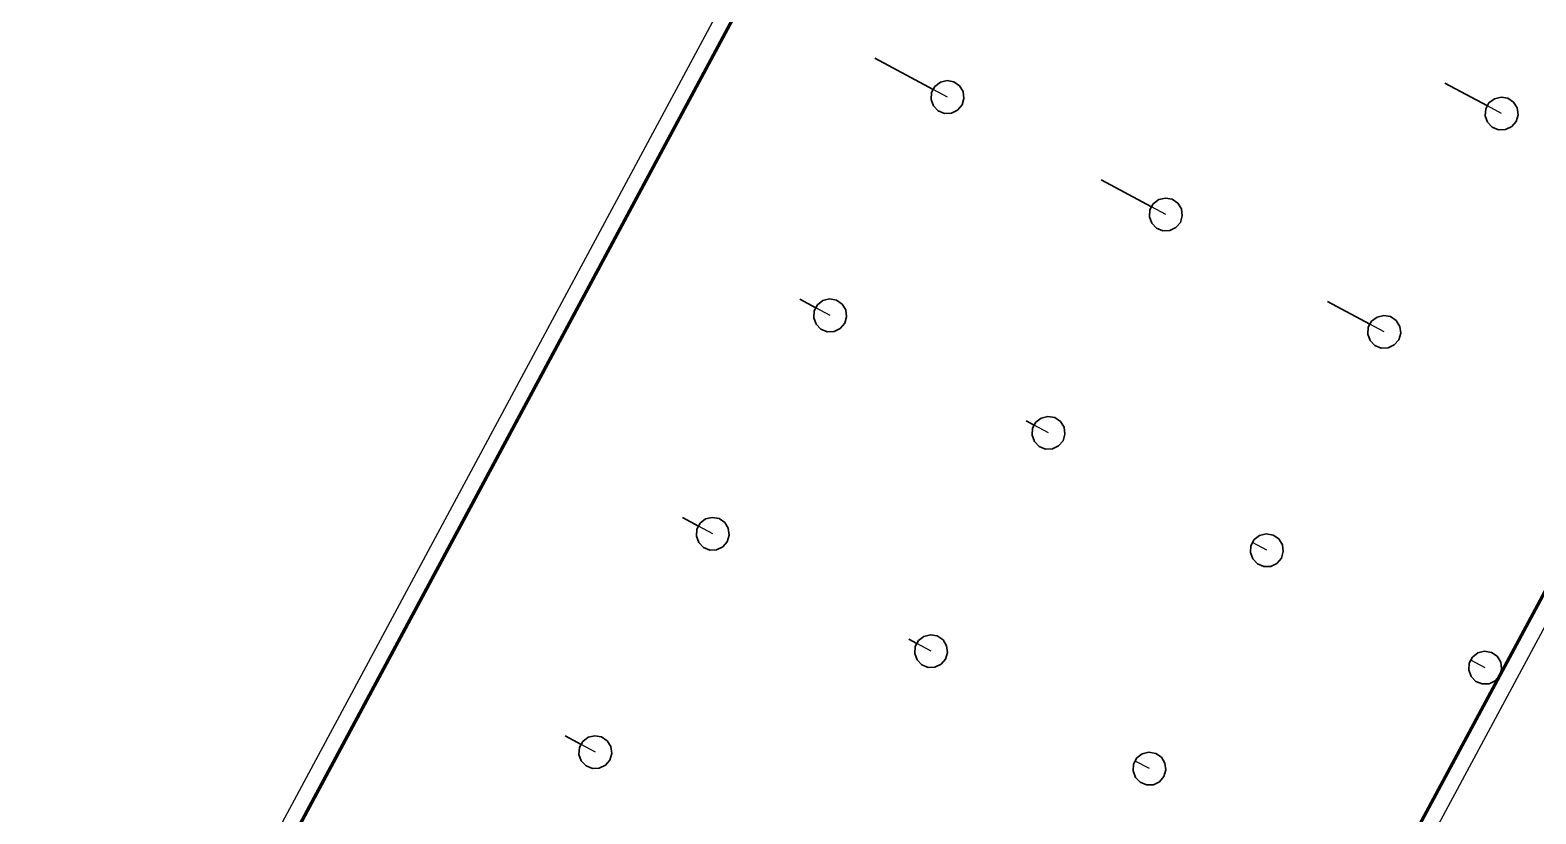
# Model space of a CAD drawing. Header units: metres. Extents: x 2711799 to 2711985, y 1236908 to 1237087.
# Drawn here: x 2711804.13 to 2711813.24, y 1236940.06 to 1236944.8 of the extents above; entities that cross this region are included whole.
import ezdxf

# ---------------------------------------------------------------- set-up
doc = ezdxf.new("R2010")
doc.units = ezdxf.units.M
doc.linetypes.add('AUSGEZOGEN', pattern=[0])
doc.linetypes.add('VERDECKT2_S2', pattern=[0.18, 0.1, -0.08])
for name, color, linetype, lineweight in [('XR$9$Beton Ansicht', 7, 'AUSGEZOGEN', 35), ('XR$9$Beton verdeckt vorne', 7, 'VERDECKT2_S2', 25), ('XR$9$STANDARD_1', 7, 'AUSGEZOGEN', 13)]:
    doc.layers.add(name, color=color, linetype=linetype, lineweight=lineweight)

msp = doc.modelspace()

# ---------------------------------------------------------------- linework, layer by layer
at = {"layer": 'XR$9$Beton Ansicht', "transparency": 33554687}
for p, q in [((2711809.5965, 1236944.4379, 640.05), (2711809.243, 1236944.6279, 640.05)), ((2711809.5866, 1236944.4196, 640.05), (2711809.6063, 1236944.4562, 640.05)), ((2711809.6063, 1236944.4562, 640.05), (2711809.6392, 1236944.4816, 640.05)), ((2711809.6392, 1236944.4816, 640.05), (2711809.6796, 1236944.4915, 640.05)), ((2711809.6796, 1236944.4915, 640.05), (2711809.7205, 1236944.4841, 640.05)), ((2711809.7205, 1236944.4841, 640.05), (2711809.7549, 1236944.4607, 640.05)), ((2711809.7549, 1236944.4607, 640.05), (2711809.7767, 1236944.4253, 640.05)), ((2711812.9491, 1236944.3384, 640.05), (2711812.6918, 1236944.4767, 640.05)), ((2711809.5835, 1236944.3781, 640.05), (2711809.5866, 1236944.4196, 640.05)), ((2711809.5976, 1236944.339, 640.05), (2711809.5835, 1236944.3781, 640.05)), ((2711809.7707, 1236944.3442, 640.05), (2711809.7438, 1236944.3125, 640.05)), ((2711809.7823, 1236944.3841, 640.05), (2711809.7707, 1236944.3442, 640.05)), ((2711809.7767, 1236944.4253, 640.05), (2711809.7823, 1236944.3841, 640.05)), ((2711812.9392, 1236944.3201, 640.05), (2711812.9589, 1236944.3567, 640.05)), ((2711812.9589, 1236944.3567, 640.05), (2711812.9918, 1236944.3822, 640.05)), ((2711812.9918, 1236944.3822, 640.05), (2711813.0322, 1236944.3921, 640.05)), ((2711813.0322, 1236944.3921, 640.05), (2711813.0731, 1236944.3846, 640.05)), ((2711813.0731, 1236944.3846, 640.05), (2711813.1075, 1236944.3612, 640.05)), ((2711813.1075, 1236944.3612, 640.05), (2711813.1294, 1236944.3259, 640.05)), ((2711809.6263, 1236944.3089, 640.05), (2711809.5976, 1236944.339, 640.05)), ((2711809.6648, 1236944.2932, 640.05), (2711809.6263, 1236944.3089, 640.05)), ((2711809.7064, 1236944.2944, 640.05), (2711809.6648, 1236944.2932, 640.05)), ((2711809.7438, 1236944.3125, 640.05), (2711809.7064, 1236944.2944, 640.05)), ((2711812.9362, 1236944.2786, 640.05), (2711812.9392, 1236944.3201, 640.05)), ((2711812.9502, 1236944.2395, 640.05), (2711812.9362, 1236944.2786, 640.05)), ((2711813.135, 1236944.2847, 640.05), (2711813.1233, 1236944.2447, 640.05)), ((2711813.1294, 1236944.3259, 640.05), (2711813.135, 1236944.2847, 640.05)), ((2711812.9789, 1236944.2095, 640.05), (2711812.9502, 1236944.2395, 640.05)), ((2711813.0174, 1236944.1937, 640.05), (2711812.9789, 1236944.2095, 640.05)), ((2711813.059, 1236944.195, 640.05), (2711813.0174, 1236944.1937, 640.05)), ((2711813.0964, 1236944.213, 640.05), (2711813.059, 1236944.195, 640.05)), ((2711813.1233, 1236944.2447, 640.05), (2711813.0964, 1236944.213, 640.05)), ((2711810.9176, 1236943.7276, 640.05), (2711810.6123, 1236943.8917, 640.05)), ((2711810.9047, 1236943.6678, 640.05), (2711810.9078, 1236943.7093, 640.05)), ((2711810.9078, 1236943.7093, 640.05), (2711810.9275, 1236943.7459, 640.05)), ((2711810.9275, 1236943.7459, 640.05), (2711810.9604, 1236943.7713, 640.05)), ((2711810.9604, 1236943.7713, 640.05), (2711811.0007, 1236943.7812, 640.05)), ((2711811.0007, 1236943.7812, 640.05), (2711811.0417, 1236943.7738, 640.05)), ((2711811.0417, 1236943.7738, 640.05), (2711811.076, 1236943.7504, 640.05)), ((2711811.076, 1236943.7504, 640.05), (2711811.0979, 1236943.715, 640.05)), ((2711811.0979, 1236943.715, 640.05), (2711811.1035, 1236943.6738, 640.05)), ((2711810.9187, 1236943.6287, 640.05), (2711810.9047, 1236943.6678, 640.05)), ((2711810.9475, 1236943.5986, 640.05), (2711810.9187, 1236943.6287, 640.05)), ((2711811.0919, 1236943.6339, 640.05), (2711811.065, 1236943.6022, 640.05)), ((2711811.1035, 1236943.6738, 640.05), (2711811.0919, 1236943.6339, 640.05)), ((2711810.986, 1236943.5829, 640.05), (2711810.9475, 1236943.5986, 640.05)), ((2711811.0275, 1236943.5841, 640.05), (2711810.986, 1236943.5829, 640.05)), ((2711811.065, 1236943.6022, 640.05), (2711811.0275, 1236943.5841, 640.05)), ((2711808.8862, 1236943.1167, 640.05), (2711808.7892, 1236943.1689, 640.05)), ((2711808.896, 1236943.135, 640.05), (2711808.9289, 1236943.1605, 640.05)), ((2711808.9289, 1236943.1605, 640.05), (2711808.9693, 1236943.1704, 640.05)), ((2711808.9693, 1236943.1704, 640.05), (2711809.0102, 1236943.1629, 640.05)), ((2711809.0102, 1236943.1629, 640.05), (2711809.0446, 1236943.1395, 640.05)), ((2711808.8732, 1236943.0569, 640.05), (2711808.8763, 1236943.0984, 640.05)), ((2711808.8763, 1236943.0984, 640.05), (2711808.896, 1236943.135, 640.05)), ((2711809.0446, 1236943.1395, 640.05), (2711809.0664, 1236943.1042, 640.05)), ((2711809.0664, 1236943.1042, 640.05), (2711809.072, 1236943.063, 640.05)), ((2711812.2388, 1236943.0173, 640.05), (2711811.9815, 1236943.1556, 640.05)), ((2711812.2815, 1236943.061, 640.05), (2711812.3219, 1236943.0709, 640.05)), ((2711812.3219, 1236943.0709, 640.05), (2711812.3628, 1236943.0635, 640.05)), ((2711808.8873, 1236943.0178, 640.05), (2711808.8732, 1236943.0569, 640.05)), ((2711808.916, 1236942.9878, 640.05), (2711808.8873, 1236943.0178, 640.05)), ((2711808.9545, 1236942.972, 640.05), (2711808.916, 1236942.9878, 640.05)), ((2711809.0335, 1236942.9913, 640.05), (2711808.9961, 1236942.9733, 640.05)), ((2711809.0604, 1236943.0231, 640.05), (2711809.0335, 1236942.9913, 640.05)), ((2711809.072, 1236943.063, 640.05), (2711809.0604, 1236943.0231, 640.05)), ((2711812.2258, 1236942.9575, 640.05), (2711812.2289, 1236942.999, 640.05)), ((2711812.2289, 1236942.999, 640.05), (2711812.2486, 1236943.0356, 640.05)), ((2711812.2486, 1236943.0356, 640.05), (2711812.2815, 1236943.061, 640.05)), ((2711812.3628, 1236943.0635, 640.05), (2711812.3972, 1236943.0401, 640.05)), ((2711812.3972, 1236943.0401, 640.05), (2711812.4191, 1236943.0047, 640.05)), ((2711812.4191, 1236943.0047, 640.05), (2711812.4247, 1236942.9635, 640.05)), ((2711808.9961, 1236942.9733, 640.05), (2711808.9545, 1236942.972, 640.05)), ((2711812.2399, 1236942.9183, 640.05), (2711812.2258, 1236942.9575, 640.05)), ((2711812.2686, 1236942.8883, 640.05), (2711812.2399, 1236942.9183, 640.05)), ((2711812.3071, 1236942.8725, 640.05), (2711812.2686, 1236942.8883, 640.05)), ((2711812.3861, 1236942.8919, 640.05), (2711812.3487, 1236942.8738, 640.05)), ((2711812.413, 1236942.9236, 640.05), (2711812.3861, 1236942.8919, 640.05)), ((2711812.4247, 1236942.9635, 640.05), (2711812.413, 1236942.9236, 640.05)), ((2711812.3487, 1236942.8738, 640.05), (2711812.3071, 1236942.8725, 640.05)), ((2711810.2073, 1236942.4064, 640.05), (2711810.1584, 1236942.4327, 640.05)), ((2711810.2172, 1236942.4247, 640.05), (2711810.25, 1236942.4502, 640.05)), ((2711810.25, 1236942.4502, 640.05), (2711810.2904, 1236942.46, 640.05)), ((2711810.2904, 1236942.46, 640.05), (2711810.3314, 1236942.4526, 640.05)), ((2711810.3314, 1236942.4526, 640.05), (2711810.3657, 1236942.4292, 640.05)), ((2711810.3657, 1236942.4292, 640.05), (2711810.3876, 1236942.3939, 640.05)), ((2711810.1944, 1236942.3466, 640.05), (2711810.1975, 1236942.3881, 640.05)), ((2711810.2084, 1236942.3075, 640.05), (2711810.1944, 1236942.3466, 640.05)), ((2711810.1975, 1236942.3881, 640.05), (2711810.2172, 1236942.4247, 640.05)), ((2711810.3932, 1236942.3527, 640.05), (2711810.3815, 1236942.3127, 640.05)), ((2711810.3876, 1236942.3939, 640.05), (2711810.3932, 1236942.3527, 640.05)), ((2711810.2372, 1236942.2774, 640.05), (2711810.2084, 1236942.3075, 640.05)), ((2711810.2756, 1236942.2617, 640.05), (2711810.2372, 1236942.2774, 640.05)), ((2711810.3172, 1236942.263, 640.05), (2711810.2756, 1236942.2617, 640.05)), ((2711810.3547, 1236942.281, 640.05), (2711810.3172, 1236942.263, 640.05)), ((2711810.3815, 1236942.3127, 640.05), (2711810.3547, 1236942.281, 640.05)), ((2711808.1758, 1236941.7956, 640.05), (2711808.0789, 1236941.8477, 640.05)), ((2711808.166, 1236941.7773, 640.05), (2711808.1857, 1236941.8139, 640.05)), ((2711808.1857, 1236941.8139, 640.05), (2711808.2186, 1236941.8393, 640.05)), ((2711808.2186, 1236941.8393, 640.05), (2711808.259, 1236941.8492, 640.05)), ((2711808.259, 1236941.8492, 640.05), (2711808.2999, 1236941.8418, 640.05)), ((2711808.2999, 1236941.8418, 640.05), (2711808.3343, 1236941.8184, 640.05)), ((2711808.3343, 1236941.8184, 640.05), (2711808.3561, 1236941.783, 640.05)), ((2711808.1629, 1236941.7358, 640.05), (2711808.166, 1236941.7773, 640.05)), ((2711808.177, 1236941.6966, 640.05), (2711808.1629, 1236941.7358, 640.05)), ((2711808.3501, 1236941.7019, 640.05), (2711808.3232, 1236941.6702, 640.05)), ((2711808.3617, 1236941.7418, 640.05), (2711808.3501, 1236941.7019, 640.05)), ((2711808.3561, 1236941.783, 640.05), (2711808.3617, 1236941.7418, 640.05)), ((2711811.5186, 1236941.6778, 640.05), (2711811.5383, 1236941.7144, 640.05)), ((2711811.5383, 1236941.7144, 640.05), (2711811.5712, 1236941.7399, 640.05)), ((2711811.5712, 1236941.7399, 640.05), (2711811.6116, 1236941.7497, 640.05)), ((2711811.6116, 1236941.7497, 640.05), (2711811.6525, 1236941.7423, 640.05)), ((2711811.6525, 1236941.7423, 640.05), (2711811.6869, 1236941.7189, 640.05)), ((2711811.6869, 1236941.7189, 640.05), (2711811.7088, 1236941.6836, 640.05)), ((2711808.2057, 1236941.6666, 640.05), (2711808.177, 1236941.6966, 640.05)), ((2711808.2442, 1236941.6508, 640.05), (2711808.2057, 1236941.6666, 640.05)), ((2711808.2857, 1236941.6521, 640.05), (2711808.2442, 1236941.6508, 640.05)), ((2711808.3232, 1236941.6702, 640.05), (2711808.2857, 1236941.6521, 640.05)), ((2711811.5155, 1236941.6363, 640.05), (2711811.5186, 1236941.6778, 640.05)), ((2711811.5296, 1236941.5972, 640.05), (2711811.5155, 1236941.6363, 640.05)), ((2711811.5285, 1236941.6961, 640.05), (2711811.5277, 1236941.6965, 640.05)), ((2711811.7143, 1236941.6423, 640.05), (2711811.7027, 1236941.6024, 640.05)), ((2711811.7088, 1236941.6836, 640.05), (2711811.7143, 1236941.6423, 640.05)), ((2711811.5583, 1236941.5671, 640.05), (2711811.5296, 1236941.5972, 640.05)), ((2711811.5968, 1236941.5514, 640.05), (2711811.5583, 1236941.5671, 640.05)), ((2711811.6384, 1236941.5526, 640.05), (2711811.5968, 1236941.5514, 640.05)), ((2711811.6758, 1236941.5707, 640.05), (2711811.6384, 1236941.5526, 640.05)), ((2711811.7027, 1236941.6024, 640.05), (2711811.6758, 1236941.5707, 640.05)), ((2711809.497, 1236941.0853, 640.05), (2711809.4481, 1236941.1115, 640.05)), ((2711809.4841, 1236941.0255, 640.05), (2711809.4872, 1236941.0669, 640.05)), ((2711809.4872, 1236941.0669, 640.05), (2711809.5069, 1236941.1036, 640.05)), ((2711809.5069, 1236941.1036, 640.05), (2711809.5397, 1236941.129, 640.05)), ((2711809.5397, 1236941.129, 640.05), (2711809.5801, 1236941.1389, 640.05)), ((2711809.5801, 1236941.1389, 640.05), (2711809.621, 1236941.1315, 640.05)), ((2711809.621, 1236941.1315, 640.05), (2711809.6554, 1236941.1081, 640.05)), ((2711809.6554, 1236941.1081, 640.05), (2711809.6773, 1236941.0727, 640.05)), ((2711809.6773, 1236941.0727, 640.05), (2711809.6829, 1236941.0315, 640.05)), ((2711809.4981, 1236940.9863, 640.05), (2711809.4841, 1236941.0255, 640.05)), ((2711809.5269, 1236940.9563, 640.05), (2711809.4981, 1236940.9863, 640.05)), ((2711809.6712, 1236940.9916, 640.05), (2711809.6444, 1236940.9599, 640.05)), ((2711809.6829, 1236941.0315, 640.05), (2711809.6712, 1236940.9916, 640.05)), ((2711812.8398, 1236940.9675, 640.05), (2711812.8595, 1236941.0041, 640.05)), ((2711812.8496, 1236940.9858, 640.05), (2711812.8488, 1236940.9862, 640.05)), ((2711812.8595, 1236941.0041, 640.05), (2711812.8924, 1236941.0296, 640.05)), ((2711812.8924, 1236941.0296, 640.05), (2711812.9328, 1236941.0394, 640.05)), ((2711812.9328, 1236941.0394, 640.05), (2711812.9737, 1236941.032, 640.05)), ((2711812.9737, 1236941.032, 640.05), (2711813.008, 1236941.0086, 640.05)), ((2711813.008, 1236941.0086, 640.05), (2711813.0299, 1236940.9732, 640.05)), ((2711813.0299, 1236940.9732, 640.05), (2711813.0355, 1236940.932, 640.05)), ((2711809.5653, 1236940.9405, 640.05), (2711809.5269, 1236940.9563, 640.05)), ((2711809.6069, 1236940.9418, 640.05), (2711809.5653, 1236940.9405, 640.05)), ((2711809.6444, 1236940.9599, 640.05), (2711809.6069, 1236940.9418, 640.05)), ((2711812.8367, 1236940.926, 640.05), (2711812.8398, 1236940.9675, 640.05)), ((2711812.8507, 1236940.8869, 640.05), (2711812.8367, 1236940.926, 640.05)), ((2711812.8795, 1236940.8568, 640.05), (2711812.8507, 1236940.8869, 640.05)), ((2711813.0239, 1236940.8921, 640.05), (2711812.997, 1236940.8604, 640.05)), ((2711813.0355, 1236940.932, 640.05), (2711813.0239, 1236940.8921, 640.05)), ((2711812.918, 1236940.8411, 640.05), (2711812.8795, 1236940.8568, 640.05)), ((2711812.9595, 1236940.8423, 640.05), (2711812.918, 1236940.8411, 640.05)), ((2711812.997, 1236940.8604, 640.05), (2711812.9595, 1236940.8423, 640.05)), ((2711807.4655, 1236940.4744, 640.05), (2711807.3686, 1236940.5265, 640.05)), ((2711807.4754, 1236940.4927, 640.05), (2711807.5083, 1236940.5182, 640.05)), ((2711807.5083, 1236940.5182, 640.05), (2711807.5487, 1236940.528, 640.05)), ((2711807.5487, 1236940.528, 640.05), (2711807.5896, 1236940.5206, 640.05)), ((2711807.5896, 1236940.5206, 640.05), (2711807.6239, 1236940.4972, 640.05)), ((2711807.4526, 1236940.4146, 640.05), (2711807.4557, 1236940.4561, 640.05)), ((2711807.4557, 1236940.4561, 640.05), (2711807.4754, 1236940.4927, 640.05)), ((2711807.6239, 1236940.4972, 640.05), (2711807.6458, 1236940.4619, 640.05)), ((2711807.6458, 1236940.4619, 640.05), (2711807.6514, 1236940.4207, 640.05)), ((2711810.8609, 1236940.4187, 640.05), (2711810.9013, 1236940.4286, 640.05)), ((2711810.9013, 1236940.4286, 640.05), (2711810.9422, 1236940.4212, 640.05)), ((2711807.4666, 1236940.3755, 640.05), (2711807.4526, 1236940.4146, 640.05)), ((2711807.4954, 1236940.3454, 640.05), (2711807.4666, 1236940.3755, 640.05)), ((2711807.5339, 1236940.3297, 640.05), (2711807.4954, 1236940.3454, 640.05)), ((2711807.6129, 1236940.349, 640.05), (2711807.5754, 1236940.3309, 640.05)), ((2711807.6398, 1236940.3807, 640.05), (2711807.6129, 1236940.349, 640.05)), ((2711807.6514, 1236940.4207, 640.05), (2711807.6398, 1236940.3807, 640.05)), ((2711810.8052, 1236940.3152, 640.05), (2711810.8083, 1236940.3566, 640.05)), ((2711810.8083, 1236940.3566, 640.05), (2711810.828, 1236940.3933, 640.05)), ((2711810.8182, 1236940.3749, 640.05), (2711810.8174, 1236940.3754, 640.05)), ((2711810.828, 1236940.3933, 640.05), (2711810.8609, 1236940.4187, 640.05)), ((2711810.9422, 1236940.4212, 640.05), (2711810.9766, 1236940.3978, 640.05)), ((2711810.9766, 1236940.3978, 640.05), (2711810.9984, 1236940.3624, 640.05)), ((2711810.9984, 1236940.3624, 640.05), (2711811.004, 1236940.3212, 640.05)), ((2711807.5754, 1236940.3309, 640.05), (2711807.5339, 1236940.3297, 640.05)), ((2711810.8193, 1236940.276, 640.05), (2711810.8052, 1236940.3152, 640.05)), ((2711810.848, 1236940.246, 640.05), (2711810.8193, 1236940.276, 640.05)), ((2711810.8865, 1236940.2302, 640.05), (2711810.848, 1236940.246, 640.05)), ((2711810.9655, 1236940.2495, 640.05), (2711810.9281, 1236940.2315, 640.05)), ((2711810.9924, 1236940.2813, 640.05), (2711810.9655, 1236940.2495, 640.05)), ((2711811.004, 1236940.3212, 640.05), (2711810.9924, 1236940.2813, 640.05)), ((2711810.9281, 1236940.2315, 640.05), (2711810.8865, 1236940.2302, 640.05))]:
    msp.add_line(p, q, dxfattribs=at)
at = {"layer": 'XR$9$Beton Ansicht', "color": 7, "linetype": 'AUSGEZOGEN', "lineweight": 35, "transparency": 33554687}
for p, q in [((2711809.5965, 1236944.4379, 640.05), (2711809.243, 1236944.6279, 640.05)), ((2711809.5866, 1236944.4196, 640.05), (2711809.6063, 1236944.4562, 640.05)), ((2711809.6063, 1236944.4562, 640.05), (2711809.6392, 1236944.4816, 640.05)), ((2711809.6392, 1236944.4816, 640.05), (2711809.6796, 1236944.4915, 640.05)), ((2711809.6796, 1236944.4915, 640.05), (2711809.7205, 1236944.4841, 640.05)), ((2711809.7205, 1236944.4841, 640.05), (2711809.7549, 1236944.4607, 640.05)), ((2711809.7549, 1236944.4607, 640.05), (2711809.7767, 1236944.4253, 640.05)), ((2711812.9491, 1236944.3384, 640.05), (2711812.6918, 1236944.4767, 640.05)), ((2711809.5835, 1236944.3781, 640.05), (2711809.5866, 1236944.4196, 640.05)), ((2711809.5976, 1236944.339, 640.05), (2711809.5835, 1236944.3781, 640.05)), ((2711809.7707, 1236944.3442, 640.05), (2711809.7438, 1236944.3125, 640.05)), ((2711809.7823, 1236944.3841, 640.05), (2711809.7707, 1236944.3442, 640.05)), ((2711809.7767, 1236944.4253, 640.05), (2711809.7823, 1236944.3841, 640.05)), ((2711812.9392, 1236944.3201, 640.05), (2711812.9589, 1236944.3567, 640.05)), ((2711812.9589, 1236944.3567, 640.05), (2711812.9918, 1236944.3822, 640.05)), ((2711812.9918, 1236944.3822, 640.05), (2711813.0322, 1236944.3921, 640.05)), ((2711813.0322, 1236944.3921, 640.05), (2711813.0731, 1236944.3846, 640.05)), ((2711813.0731, 1236944.3846, 640.05), (2711813.1075, 1236944.3612, 640.05)), ((2711813.1075, 1236944.3612, 640.05), (2711813.1294, 1236944.3259, 640.05)), ((2711809.6263, 1236944.3089, 640.05), (2711809.5976, 1236944.339, 640.05)), ((2711809.6648, 1236944.2932, 640.05), (2711809.6263, 1236944.3089, 640.05)), ((2711809.7064, 1236944.2944, 640.05), (2711809.6648, 1236944.2932, 640.05)), ((2711809.7438, 1236944.3125, 640.05), (2711809.7064, 1236944.2944, 640.05)), ((2711812.9362, 1236944.2786, 640.05), (2711812.9392, 1236944.3201, 640.05)), ((2711812.9502, 1236944.2395, 640.05), (2711812.9362, 1236944.2786, 640.05)), ((2711813.135, 1236944.2847, 640.05), (2711813.1233, 1236944.2447, 640.05)), ((2711813.1294, 1236944.3259, 640.05), (2711813.135, 1236944.2847, 640.05)), ((2711812.9789, 1236944.2095, 640.05), (2711812.9502, 1236944.2395, 640.05)), ((2711813.0174, 1236944.1937, 640.05), (2711812.9789, 1236944.2095, 640.05)), ((2711813.059, 1236944.195, 640.05), (2711813.0174, 1236944.1937, 640.05)), ((2711813.0964, 1236944.213, 640.05), (2711813.059, 1236944.195, 640.05)), ((2711813.1233, 1236944.2447, 640.05), (2711813.0964, 1236944.213, 640.05)), ((2711810.9176, 1236943.7276, 640.05), (2711810.6123, 1236943.8917, 640.05)), ((2711810.9047, 1236943.6678, 640.05), (2711810.9078, 1236943.7093, 640.05)), ((2711810.9078, 1236943.7093, 640.05), (2711810.9275, 1236943.7459, 640.05)), ((2711810.9275, 1236943.7459, 640.05), (2711810.9604, 1236943.7713, 640.05)), ((2711810.9604, 1236943.7713, 640.05), (2711811.0007, 1236943.7812, 640.05)), ((2711811.0007, 1236943.7812, 640.05), (2711811.0417, 1236943.7738, 640.05)), ((2711811.0417, 1236943.7738, 640.05), (2711811.076, 1236943.7504, 640.05)), ((2711811.076, 1236943.7504, 640.05), (2711811.0979, 1236943.715, 640.05)), ((2711811.0979, 1236943.715, 640.05), (2711811.1035, 1236943.6738, 640.05)), ((2711810.9187, 1236943.6287, 640.05), (2711810.9047, 1236943.6678, 640.05)), ((2711810.9475, 1236943.5986, 640.05), (2711810.9187, 1236943.6287, 640.05)), ((2711811.0919, 1236943.6339, 640.05), (2711811.065, 1236943.6022, 640.05)), ((2711811.1035, 1236943.6738, 640.05), (2711811.0919, 1236943.6339, 640.05)), ((2711810.986, 1236943.5829, 640.05), (2711810.9475, 1236943.5986, 640.05)), ((2711811.0275, 1236943.5841, 640.05), (2711810.986, 1236943.5829, 640.05)), ((2711811.065, 1236943.6022, 640.05), (2711811.0275, 1236943.5841, 640.05)), ((2711808.8862, 1236943.1167, 640.05), (2711808.7892, 1236943.1689, 640.05)), ((2711808.896, 1236943.135, 640.05), (2711808.9289, 1236943.1605, 640.05)), ((2711808.9289, 1236943.1605, 640.05), (2711808.9693, 1236943.1704, 640.05)), ((2711808.9693, 1236943.1704, 640.05), (2711809.0102, 1236943.1629, 640.05)), ((2711809.0102, 1236943.1629, 640.05), (2711809.0446, 1236943.1395, 640.05)), ((2711808.8732, 1236943.0569, 640.05), (2711808.8763, 1236943.0984, 640.05)), ((2711808.8763, 1236943.0984, 640.05), (2711808.896, 1236943.135, 640.05)), ((2711809.0446, 1236943.1395, 640.05), (2711809.0664, 1236943.1042, 640.05)), ((2711809.0664, 1236943.1042, 640.05), (2711809.072, 1236943.063, 640.05)), ((2711812.2388, 1236943.0173, 640.05), (2711811.9815, 1236943.1556, 640.05)), ((2711812.2815, 1236943.061, 640.05), (2711812.3219, 1236943.0709, 640.05)), ((2711812.3219, 1236943.0709, 640.05), (2711812.3628, 1236943.0635, 640.05)), ((2711808.8873, 1236943.0178, 640.05), (2711808.8732, 1236943.0569, 640.05)), ((2711808.916, 1236942.9878, 640.05), (2711808.8873, 1236943.0178, 640.05)), ((2711808.9545, 1236942.972, 640.05), (2711808.916, 1236942.9878, 640.05)), ((2711809.0335, 1236942.9913, 640.05), (2711808.9961, 1236942.9733, 640.05)), ((2711809.0604, 1236943.0231, 640.05), (2711809.0335, 1236942.9913, 640.05)), ((2711809.072, 1236943.063, 640.05), (2711809.0604, 1236943.0231, 640.05)), ((2711812.2258, 1236942.9575, 640.05), (2711812.2289, 1236942.999, 640.05)), ((2711812.2289, 1236942.999, 640.05), (2711812.2486, 1236943.0356, 640.05)), ((2711812.2486, 1236943.0356, 640.05), (2711812.2815, 1236943.061, 640.05)), ((2711812.3628, 1236943.0635, 640.05), (2711812.3972, 1236943.0401, 640.05)), ((2711812.3972, 1236943.0401, 640.05), (2711812.4191, 1236943.0047, 640.05)), ((2711812.4191, 1236943.0047, 640.05), (2711812.4247, 1236942.9635, 640.05)), ((2711808.9961, 1236942.9733, 640.05), (2711808.9545, 1236942.972, 640.05)), ((2711812.2399, 1236942.9183, 640.05), (2711812.2258, 1236942.9575, 640.05)), ((2711812.2686, 1236942.8883, 640.05), (2711812.2399, 1236942.9183, 640.05)), ((2711812.3071, 1236942.8725, 640.05), (2711812.2686, 1236942.8883, 640.05)), ((2711812.3861, 1236942.8919, 640.05), (2711812.3487, 1236942.8738, 640.05)), ((2711812.413, 1236942.9236, 640.05), (2711812.3861, 1236942.8919, 640.05)), ((2711812.4247, 1236942.9635, 640.05), (2711812.413, 1236942.9236, 640.05)), ((2711812.3487, 1236942.8738, 640.05), (2711812.3071, 1236942.8725, 640.05)), ((2711810.2073, 1236942.4064, 640.05), (2711810.1584, 1236942.4327, 640.05)), ((2711810.2172, 1236942.4247, 640.05), (2711810.25, 1236942.4502, 640.05)), ((2711810.25, 1236942.4502, 640.05), (2711810.2904, 1236942.46, 640.05)), ((2711810.2904, 1236942.46, 640.05), (2711810.3314, 1236942.4526, 640.05)), ((2711810.3314, 1236942.4526, 640.05), (2711810.3657, 1236942.4292, 640.05)), ((2711810.3657, 1236942.4292, 640.05), (2711810.3876, 1236942.3939, 640.05)), ((2711810.1944, 1236942.3466, 640.05), (2711810.1975, 1236942.3881, 640.05)), ((2711810.2084, 1236942.3075, 640.05), (2711810.1944, 1236942.3466, 640.05)), ((2711810.1975, 1236942.3881, 640.05), (2711810.2172, 1236942.4247, 640.05)), ((2711810.3932, 1236942.3527, 640.05), (2711810.3815, 1236942.3127, 640.05)), ((2711810.3876, 1236942.3939, 640.05), (2711810.3932, 1236942.3527, 640.05)), ((2711810.2372, 1236942.2774, 640.05), (2711810.2084, 1236942.3075, 640.05)), ((2711810.2756, 1236942.2617, 640.05), (2711810.2372, 1236942.2774, 640.05)), ((2711810.3172, 1236942.263, 640.05), (2711810.2756, 1236942.2617, 640.05)), ((2711810.3547, 1236942.281, 640.05), (2711810.3172, 1236942.263, 640.05)), ((2711810.3815, 1236942.3127, 640.05), (2711810.3547, 1236942.281, 640.05)), ((2711808.1758, 1236941.7956, 640.05), (2711808.0789, 1236941.8477, 640.05)), ((2711808.166, 1236941.7773, 640.05), (2711808.1857, 1236941.8139, 640.05)), ((2711808.1857, 1236941.8139, 640.05), (2711808.2186, 1236941.8393, 640.05)), ((2711808.2186, 1236941.8393, 640.05), (2711808.259, 1236941.8492, 640.05)), ((2711808.259, 1236941.8492, 640.05), (2711808.2999, 1236941.8418, 640.05)), ((2711808.2999, 1236941.8418, 640.05), (2711808.3343, 1236941.8184, 640.05)), ((2711808.3343, 1236941.8184, 640.05), (2711808.3561, 1236941.783, 640.05)), ((2711808.1629, 1236941.7358, 640.05), (2711808.166, 1236941.7773, 640.05)), ((2711808.177, 1236941.6966, 640.05), (2711808.1629, 1236941.7358, 640.05)), ((2711808.3501, 1236941.7019, 640.05), (2711808.3232, 1236941.6702, 640.05)), ((2711808.3617, 1236941.7418, 640.05), (2711808.3501, 1236941.7019, 640.05)), ((2711808.3561, 1236941.783, 640.05), (2711808.3617, 1236941.7418, 640.05)), ((2711811.5186, 1236941.6778, 640.05), (2711811.5383, 1236941.7144, 640.05)), ((2711811.5383, 1236941.7144, 640.05), (2711811.5712, 1236941.7399, 640.05)), ((2711811.5712, 1236941.7399, 640.05), (2711811.6116, 1236941.7497, 640.05)), ((2711811.6116, 1236941.7497, 640.05), (2711811.6525, 1236941.7423, 640.05)), ((2711811.6525, 1236941.7423, 640.05), (2711811.6869, 1236941.7189, 640.05)), ((2711811.6869, 1236941.7189, 640.05), (2711811.7088, 1236941.6836, 640.05)), ((2711808.2057, 1236941.6666, 640.05), (2711808.177, 1236941.6966, 640.05)), ((2711808.2442, 1236941.6508, 640.05), (2711808.2057, 1236941.6666, 640.05)), ((2711808.2857, 1236941.6521, 640.05), (2711808.2442, 1236941.6508, 640.05)), ((2711808.3232, 1236941.6702, 640.05), (2711808.2857, 1236941.6521, 640.05)), ((2711811.5155, 1236941.6363, 640.05), (2711811.5186, 1236941.6778, 640.05)), ((2711811.5296, 1236941.5972, 640.05), (2711811.5155, 1236941.6363, 640.05)), ((2711811.5285, 1236941.6961, 640.05), (2711811.5277, 1236941.6965, 640.05)), ((2711811.7143, 1236941.6423, 640.05), (2711811.7027, 1236941.6024, 640.05)), ((2711811.7088, 1236941.6836, 640.05), (2711811.7143, 1236941.6423, 640.05)), ((2711811.5583, 1236941.5671, 640.05), (2711811.5296, 1236941.5972, 640.05)), ((2711811.5968, 1236941.5514, 640.05), (2711811.5583, 1236941.5671, 640.05)), ((2711811.6384, 1236941.5526, 640.05), (2711811.5968, 1236941.5514, 640.05)), ((2711811.6758, 1236941.5707, 640.05), (2711811.6384, 1236941.5526, 640.05)), ((2711811.7027, 1236941.6024, 640.05), (2711811.6758, 1236941.5707, 640.05)), ((2711809.497, 1236941.0853, 640.05), (2711809.4481, 1236941.1115, 640.05)), ((2711809.4841, 1236941.0255, 640.05), (2711809.4872, 1236941.0669, 640.05)), ((2711809.4872, 1236941.0669, 640.05), (2711809.5069, 1236941.1036, 640.05)), ((2711809.5069, 1236941.1036, 640.05), (2711809.5397, 1236941.129, 640.05)), ((2711809.5397, 1236941.129, 640.05), (2711809.5801, 1236941.1389, 640.05)), ((2711809.5801, 1236941.1389, 640.05), (2711809.621, 1236941.1315, 640.05)), ((2711809.621, 1236941.1315, 640.05), (2711809.6554, 1236941.1081, 640.05)), ((2711809.6554, 1236941.1081, 640.05), (2711809.6773, 1236941.0727, 640.05)), ((2711809.6773, 1236941.0727, 640.05), (2711809.6829, 1236941.0315, 640.05)), ((2711809.4981, 1236940.9863, 640.05), (2711809.4841, 1236941.0255, 640.05)), ((2711809.5269, 1236940.9563, 640.05), (2711809.4981, 1236940.9863, 640.05)), ((2711809.6712, 1236940.9916, 640.05), (2711809.6444, 1236940.9599, 640.05)), ((2711809.6829, 1236941.0315, 640.05), (2711809.6712, 1236940.9916, 640.05)), ((2711812.8398, 1236940.9675, 640.05), (2711812.8595, 1236941.0041, 640.05)), ((2711812.8496, 1236940.9858, 640.05), (2711812.8488, 1236940.9862, 640.05)), ((2711812.8595, 1236941.0041, 640.05), (2711812.8924, 1236941.0296, 640.05)), ((2711812.8924, 1236941.0296, 640.05), (2711812.9328, 1236941.0394, 640.05)), ((2711812.9328, 1236941.0394, 640.05), (2711812.9737, 1236941.032, 640.05)), ((2711812.9737, 1236941.032, 640.05), (2711813.008, 1236941.0086, 640.05)), ((2711813.008, 1236941.0086, 640.05), (2711813.0299, 1236940.9732, 640.05)), ((2711813.0299, 1236940.9732, 640.05), (2711813.0355, 1236940.932, 640.05)), ((2711809.5653, 1236940.9405, 640.05), (2711809.5269, 1236940.9563, 640.05)), ((2711809.6069, 1236940.9418, 640.05), (2711809.5653, 1236940.9405, 640.05)), ((2711809.6444, 1236940.9599, 640.05), (2711809.6069, 1236940.9418, 640.05)), ((2711812.8367, 1236940.926, 640.05), (2711812.8398, 1236940.9675, 640.05)), ((2711812.8507, 1236940.8869, 640.05), (2711812.8367, 1236940.926, 640.05)), ((2711812.8795, 1236940.8568, 640.05), (2711812.8507, 1236940.8869, 640.05)), ((2711813.0239, 1236940.8921, 640.05), (2711812.997, 1236940.8604, 640.05)), ((2711813.0355, 1236940.932, 640.05), (2711813.0239, 1236940.8921, 640.05)), ((2711812.918, 1236940.8411, 640.05), (2711812.8795, 1236940.8568, 640.05)), ((2711812.9595, 1236940.8423, 640.05), (2711812.918, 1236940.8411, 640.05)), ((2711812.997, 1236940.8604, 640.05), (2711812.9595, 1236940.8423, 640.05)), ((2711807.4655, 1236940.4744, 640.05), (2711807.3686, 1236940.5265, 640.05)), ((2711807.4754, 1236940.4927, 640.05), (2711807.5083, 1236940.5182, 640.05)), ((2711807.5083, 1236940.5182, 640.05), (2711807.5487, 1236940.528, 640.05)), ((2711807.5487, 1236940.528, 640.05), (2711807.5896, 1236940.5206, 640.05)), ((2711807.5896, 1236940.5206, 640.05), (2711807.6239, 1236940.4972, 640.05)), ((2711807.4526, 1236940.4146, 640.05), (2711807.4557, 1236940.4561, 640.05)), ((2711807.4557, 1236940.4561, 640.05), (2711807.4754, 1236940.4927, 640.05)), ((2711807.6239, 1236940.4972, 640.05), (2711807.6458, 1236940.4619, 640.05)), ((2711807.6458, 1236940.4619, 640.05), (2711807.6514, 1236940.4207, 640.05)), ((2711810.8609, 1236940.4187, 640.05), (2711810.9013, 1236940.4286, 640.05)), ((2711810.9013, 1236940.4286, 640.05), (2711810.9422, 1236940.4212, 640.05)), ((2711807.4666, 1236940.3755, 640.05), (2711807.4526, 1236940.4146, 640.05)), ((2711807.4954, 1236940.3454, 640.05), (2711807.4666, 1236940.3755, 640.05)), ((2711807.5339, 1236940.3297, 640.05), (2711807.4954, 1236940.3454, 640.05)), ((2711807.6129, 1236940.349, 640.05), (2711807.5754, 1236940.3309, 640.05)), ((2711807.6398, 1236940.3807, 640.05), (2711807.6129, 1236940.349, 640.05)), ((2711807.6514, 1236940.4207, 640.05), (2711807.6398, 1236940.3807, 640.05)), ((2711810.8052, 1236940.3152, 640.05), (2711810.8083, 1236940.3566, 640.05)), ((2711810.8083, 1236940.3566, 640.05), (2711810.828, 1236940.3933, 640.05)), ((2711810.8182, 1236940.3749, 640.05), (2711810.8174, 1236940.3754, 640.05)), ((2711810.828, 1236940.3933, 640.05), (2711810.8609, 1236940.4187, 640.05)), ((2711810.9422, 1236940.4212, 640.05), (2711810.9766, 1236940.3978, 640.05)), ((2711810.9766, 1236940.3978, 640.05), (2711810.9984, 1236940.3624, 640.05)), ((2711810.9984, 1236940.3624, 640.05), (2711811.004, 1236940.3212, 640.05)), ((2711807.5754, 1236940.3309, 640.05), (2711807.5339, 1236940.3297, 640.05)), ((2711810.8193, 1236940.276, 640.05), (2711810.8052, 1236940.3152, 640.05)), ((2711810.848, 1236940.246, 640.05), (2711810.8193, 1236940.276, 640.05)), ((2711810.8865, 1236940.2302, 640.05), (2711810.848, 1236940.246, 640.05)), ((2711810.9655, 1236940.2495, 640.05), (2711810.9281, 1236940.2315, 640.05)), ((2711810.9924, 1236940.2813, 640.05), (2711810.9655, 1236940.2495, 640.05)), ((2711811.004, 1236940.3212, 640.05), (2711810.9924, 1236940.2813, 640.05)), ((2711810.9281, 1236940.2315, 640.05), (2711810.8865, 1236940.2302, 640.05))]:
    msp.add_line(p, q, dxfattribs=at)
at = {"layer": 'XR$9$Beton verdeckt vorne', "transparency": 33554687}
for p, q in [((2711809.6825, 1236944.3916, 640.05), (2711809.5965, 1236944.4379, 640.05)), ((2711813.0352, 1236944.2921, 640.05), (2711812.9491, 1236944.3384, 640.05)), ((2711811.0037, 1236943.6813, 640.05), (2711810.9176, 1236943.7276, 640.05)), ((2711808.9722, 1236943.0704, 640.05), (2711808.8862, 1236943.1167, 640.05)), ((2711812.3249, 1236942.971, 640.05), (2711812.2388, 1236943.0173, 640.05)), ((2711810.2934, 1236942.3601, 640.05), (2711810.2073, 1236942.4064, 640.05)), ((2711808.2619, 1236941.7493, 640.05), (2711808.1758, 1236941.7956, 640.05)), ((2711811.6145, 1236941.6498, 640.05), (2711811.5285, 1236941.6961, 640.05)), ((2711809.5831, 1236941.039, 640.05), (2711809.497, 1236941.0853, 640.05)), ((2711812.9357, 1236940.9395, 640.05), (2711812.8496, 1236940.9858, 640.05)), ((2711807.5516, 1236940.4281, 640.05), (2711807.4655, 1236940.4744, 640.05)), ((2711810.9042, 1236940.3287, 640.05), (2711810.8182, 1236940.3749, 640.05))]:
    msp.add_line(p, q, dxfattribs=at)
at = {"layer": 'XR$9$Beton verdeckt vorne', "color": 7, "linetype": 'VERDECKT2_S2', "lineweight": 25, "transparency": 33554687}
for p, q in [((2711809.6825, 1236944.3916, 640.05), (2711809.5965, 1236944.4379, 640.05)), ((2711813.0352, 1236944.2921, 640.05), (2711812.9491, 1236944.3384, 640.05)), ((2711811.0037, 1236943.6813, 640.05), (2711810.9176, 1236943.7276, 640.05)), ((2711808.9722, 1236943.0704, 640.05), (2711808.8862, 1236943.1167, 640.05)), ((2711812.3249, 1236942.971, 640.05), (2711812.2388, 1236943.0173, 640.05)), ((2711810.2934, 1236942.3601, 640.05), (2711810.2073, 1236942.4064, 640.05)), ((2711808.2619, 1236941.7493, 640.05), (2711808.1758, 1236941.7956, 640.05)), ((2711811.6145, 1236941.6498, 640.05), (2711811.5285, 1236941.6961, 640.05)), ((2711809.5831, 1236941.039, 640.05), (2711809.497, 1236941.0853, 640.05)), ((2711812.9357, 1236940.9395, 640.05), (2711812.8496, 1236940.9858, 640.05)), ((2711807.5516, 1236940.4281, 640.05), (2711807.4655, 1236940.4744, 640.05)), ((2711810.9042, 1236940.3287, 640.05), (2711810.8182, 1236940.3749, 640.05))]:
    msp.add_line(p, q, dxfattribs=at)
at = {"layer": 'XR$9$STANDARD_1', "color": 211, "linetype": 'AUSGEZOGEN', "lineweight": 100, "transparency": 33554687}
for p, q in [((2711799.4354, 1236928.2212, 640.05), (2711812.5903, 1236952.6891, 640.05)), ((2711812.5903, 1236952.6891, 640.05), (2711799.4354, 1236928.2212, 640.05)), ((2711804.692, 1236925.3951, 640.05), (2711817.8469, 1236949.8629, 640.05)), ((2711817.8469, 1236949.8629, 640.05), (2711804.692, 1236925.3951, 640.05))]:
    msp.add_line(p, q, dxfattribs=at)
at = {"layer": 'XR$9$STANDARD_1', "color": 211, "linetype": 'AUSGEZOGEN', "lineweight": 25, "transparency": 33554687}
for p, q in [((2711799.4354, 1236928.2212, 640.05), (2711812.5903, 1236952.6891, 640.05)), ((2711812.5903, 1236952.6891, 640.05), (2711799.4354, 1236928.2212, 640.05)), ((2711804.692, 1236925.3951, 640.05), (2711817.8469, 1236949.8629, 640.05)), ((2711817.8469, 1236949.8629, 640.05), (2711804.692, 1236925.3951, 640.05))]:
    msp.add_line(p, q, dxfattribs=at)
at = {"layer": 'XR$9$STANDARD_1', "color": 5, "linetype": 'AUSGEZOGEN', "lineweight": 25, "transparency": 33554687, "elevation": 0}
msp.add_lwpolyline([(2711812.5496, 1236952.8245), (2711799.3, 1236928.1805), (2711804.7327, 1236925.2596), (2711817.9824, 1236949.9036), (2711812.5496, 1236952.8245)], dxfattribs=at)

doc.saveas('drawing.dxf')
